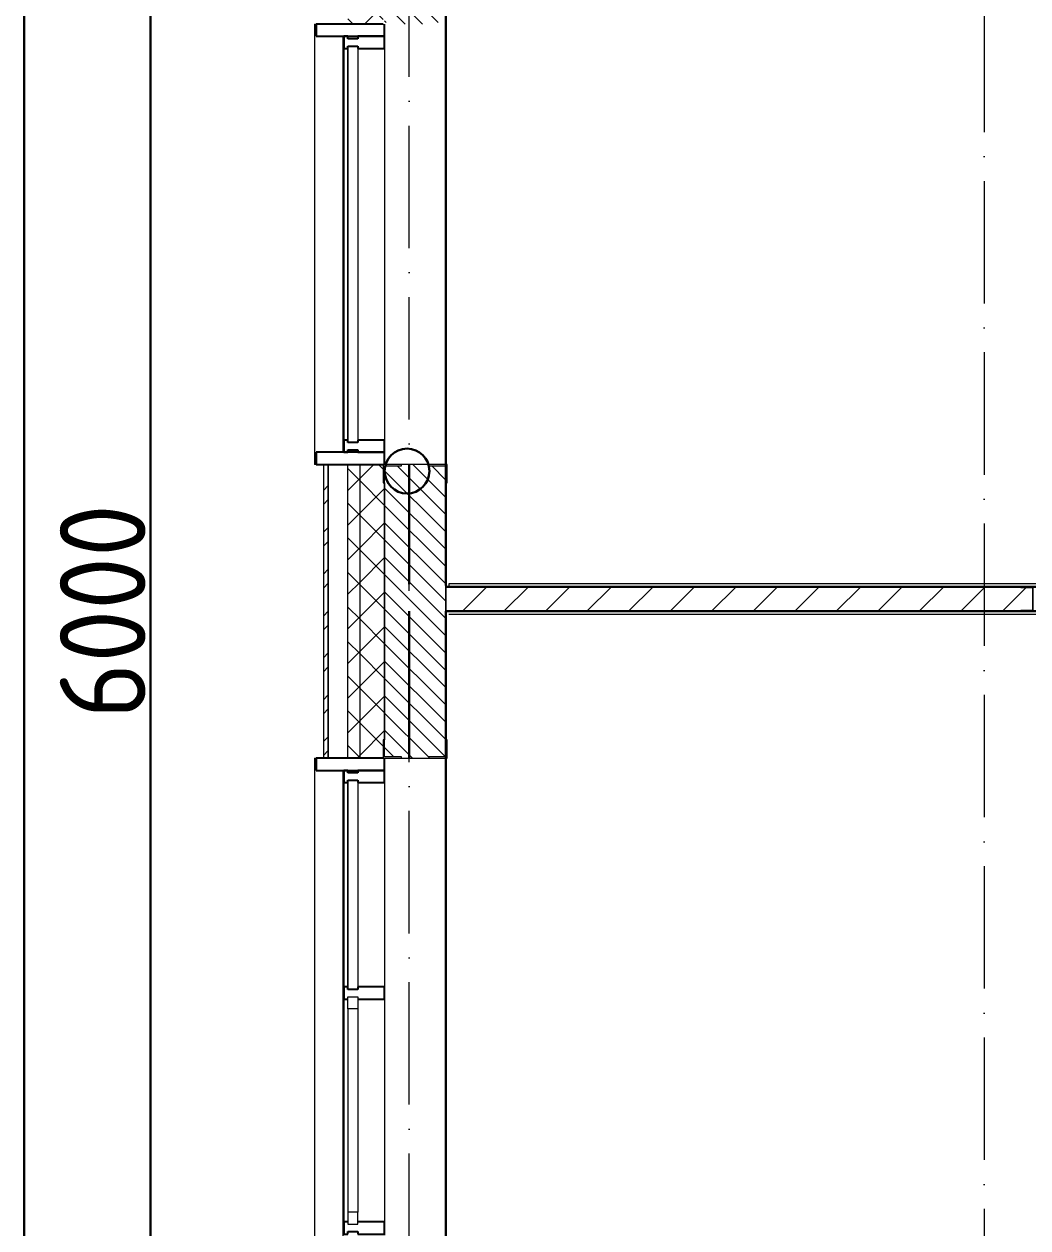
# Model space of a CAD drawing. Header units: millimetres. Extents: x -213536 to 1564669, y -45299 to 942238.
# Drawn here: x 429119 to 433220, y 454015 to 458935 of the extents above; entities that cross this region are included whole.
import ezdxf

# ---------------------------------------------------------------- set-up
doc = ezdxf.new("R2010")
doc.units = ezdxf.units.MM
doc.linetypes.add('50_200_ШТРИХ_1Т_ш5_п1_п1_', pattern=[700, 500, -100, 0, -100])
doc.linetypes.add('Штрих короткий', pattern=[300, 150, -150])
for name, color, linetype, lineweight in [('0-1', 7, 'Continuous', 5), ('0-2', 7, 'Continuous', 9), ('2) ПГП 4м', 4, 'Continuous', 30), ('2.1) ПГП окна 2.8 м', 5, 'Continuous', 30), ('3) ЖБ 4м', 3, 'Continuous', 30), ('3.1) ЖБ окна 1.2 м', 102, 'Continuous', 30), ('5) Швы', 2, 'Continuous', 30), ('Импосты витража', 7, 'Continuous', 9), ('Импосты витража-1', 7, 'Continuous', 25), ('Каркас_Импост', 7, 'Continuous', 13), ('Обобщенные модели', 7, 'Continuous', 9), ('Общие ребра', 7, 'Continuous', 9), ('Окна', 7, 'Continuous', 9), ('Оси-2', 7, '50_200_ШТРИХ_1Т_ш5_п1_п1_', 9), ('Остекление-1', 7, 'Continuous', 9), ('Перемычка-1', 7, 'Штрих короткий', 9), ('Размеры', 7, 'Continuous', 15), ('Стены', 7, 'Continuous', 9), ('Стены-1', 7, 'Continuous', 13), ('Штриховка разреза-1', 7, 'Continuous', 9)]:
    doc.layers.add(name, color=color, linetype=linetype, lineweight=lineweight)
doc.layers.add('Каркас_Импост-2', color=7, linetype='Continuous', lineweight=9, true_color=0xaaaaaa)
doc.layers.get('0-2').off()
doc.styles.add('СПДС', font='isocpeur.ttf', dxfattribs={"width": 0.9})
doc.dimstyles.new('Размера А3', dxfattribs={"dimtxt": 200, "dimasz": 100, "dimexe": 70, "dimexo": 100, "dimgap": 20, "dimtad": 1, "dimdec": 0, "dimrnd": 10, "dimzin": 0, "dimdsep": 46, "dimtxsty": 'СПДС', "dimblk": 'ARROWHEAD_6', "dimcen": 1, "dimclrd": 256, "dimclre": 256, "dimclrt": 256, "dimazin": 0, "dimtfac": 1, "dimtdec": 0, "dimtmove": 2, "dimatfit": 3, "dimfxl": 1, "dimtolj": 1, "dimtzin": 0, "dimarcsym": 0})
pattern_1 = [(45, (0, 0), (-70.71068, 70.71068), []), (135, (0, 0), (-70.71068, -70.71068), [])]

# ---------------------------------------------------------------- blocks, each defined once
blk = doc.blocks.new('ARROWHEAD_6')
at = {"color": 0, "linetype": 'Continuous'}
for p, q in [((-0.5, -0.5), (0.5, 0.5)), ((0, 0), (-1, 0))]:
    blk.add_line(p, q, dxfattribs=at)
blk = doc.blocks.new('*D4697')
at = {"layer": 'Defpoints', "color": 0, "transparency": 16777216}
for p in [(429529.1, 459535.4), (429635.2, 459535.4), (429529.1, 453535.4)]:
    blk.add_point(p, dxfattribs=at)
at = {"layer": 'Размеры', "lineweight": -2, "transparency": 16777216}
for p, q in [((429629.1, 459535.4), (429705.2, 459535.4)), ((429635.2, 453635.4), (429635.2, 459435.4)), ((429629.1, 453535.4), (429705.2, 453535.4))]:
    blk.add_line(p, q, dxfattribs=at)
at = {"layer": 'Размеры', "lineweight": -2, "transparency": 16777216, "xscale": 100, "yscale": 100, "zscale": 100}
for p, rotation in [((429635.2, 459535.4), 90), ((429635.2, 453535.4), 270)]:
    blk.add_blockref('ARROWHEAD_6', p, dxfattribs=dict(at, rotation=rotation))
at = {"layer": 'Размеры', "transparency": 16777216, "insert": (429440.2, 456535.4), "char_height": 350, "width": 2.488, "attachment_point": 5, "rotation": 90, "style": 'СПДС'}
blk.add_mtext('\\A1;6000', dxfattribs=at)
blk = doc.blocks.new('*D4702')
at = {"layer": 'Defpoints', "color": 0, "transparency": 16777216}
for p in [(429013.2, 474685.4), (429119.2, 474685.4), (429013.2, 425235.4)]:
    blk.add_point(p, dxfattribs=at)
at = {"layer": 'Размеры', "lineweight": -2, "transparency": 16777216}
for p, q in [((429113.2, 474685.4), (429189.2, 474685.4)), ((429119.2, 425335.4), (429119.2, 474585.4)), ((429113.2, 425235.4), (429189.2, 425235.4))]:
    blk.add_line(p, q, dxfattribs=at)
at = {"layer": 'Размеры', "lineweight": -2, "transparency": 16777216, "xscale": 100, "yscale": 100, "zscale": 100}
for p, rotation in [((429119.2, 474685.4), 90), ((429119.2, 425235.4), 270)]:
    blk.add_blockref('ARROWHEAD_6', p, dxfattribs=dict(at, rotation=rotation))
at = {"layer": 'Размеры', "transparency": 16777216, "insert": (428924.2, 449960.4), "char_height": 350, "width": 3.261, "attachment_point": 5, "rotation": 90, "style": 'СПДС'}
blk.add_mtext('\\A1;49450', dxfattribs=at)
blk = doc.blocks.new('Проем_Дверь_Прямоугольный - 2150х2700h_витражные проемы-27177106-АИ2_03_План отделки стен 3-го этажа _Часть 2_')
at = {"layer": 'Перемычка-1'}
for p, q in [((1075, 125), (-1075, 125)), ((1075, -125), (-1075, -125))]:
    blk.add_line(p, q, dxfattribs=at)
blk = doc.blocks.new('Проем_Дверь_Прямоугольный - 1800х2700h_оконные проемы-25805030-АИ2_03_План отделки стен 3-го этажа _Часть 2_')
at = {"layer": 'Перемычка-1'}
for p, q in [((900, 125), (-900, 125)), ((900, -125), (-900, -125))]:
    blk.add_line(p, q, dxfattribs=at)
blk = doc.blocks.new('PNS_Панель прямоугольная1 - Нр_Стекло - 40мм-25293744-АИ2_03_План отделки стен 3-го этажа _Часть 2_')
at = {"layer": 'Остекление-1'}
for p, q in [((-800, 40), (800, 40)), ((-810, 0), (810, 0)), ((800, 0), (-800, 0))]:
    blk.add_line(p, q, dxfattribs=at)
blk = doc.blocks.new('Прямоугольный импост - Импост структурный с накладкой - 150мм-25651488-АИ2_03_План отделки стен 3-го этажа _Часть 2_')
at = {"layer": 'Импосты витража'}
for p, q in [((41650, -100), (43250, -100)), ((41650, -267), (43250, -267))]:
    blk.add_line(p, q, dxfattribs=at)
blk = doc.blocks.new('Прямоугольный импост - Импост структурный с накладкой - 150мм-25651501-АИ2_03_План отделки стен 3-го этажа _Часть 2_')
at = {"layer": 'Импосты витража-1'}
for p, q in [((-25, 0), (-25, 17)), ((-25, 17), (25, 17)), ((-15, 0), (-25, 0)), ((-15, -40), (-15, 0)), ((25, 0), (15, 0)), ((15, 0), (15, -40)), ((25, 17), (25, 0)), ((-25, -150), (-25, -40)), ((-25, -40), (-15, -40)), ((15, -40), (25, -40)), ((25, -40), (25, -150)), ((25, -150), (-25, -150))]:
    blk.add_line(p, q, dxfattribs=at)
blk = doc.blocks.new('Прямоугольный импост - Откос НВФ_50х280 мм-25995271-АИ2_03_План отделки стен 3-го этажа _Часть 2_')
at = {"layer": 'Импосты витража-1'}
for p, q in [((-50, 130), (0, 130)), ((-50, -150), (-50, 130)), ((0, 130), (0, -144)), ((0, -150), (-50, -150))]:
    blk.add_line(p, q, dxfattribs=at)
blk = doc.blocks.new('Прямоугольный импост - Откос НВФ_50х280 мм-25995273-АИ2_03_План отделки стен 3-го этажа _Часть 2_')
at = {"layer": 'Импосты витража-1'}
for p, q in [((0, 130), (-50, 130)), ((-50, 130), (-50, -150)), ((0, -144), (0, 130)), ((-50, -150), (0, -150))]:
    blk.add_line(p, q, dxfattribs=at)
blk = doc.blocks.new('Фахверк_СКБ_Уголок - 250_2700-27497298-АИ2_03_План отделки стен 3-го этажа _Часть 2_')
at = {"layer": 'Обобщенные модели'}
for p, q in [((200, 181), (125, 181)), ((125, 181), (125, 106)), ((131, 106), (131, 175)), ((131, 175), (200, 175)), ((200, 175), (200, 181)), ((125, 106), (131, 106)), ((131, -6), (125, -6)), ((125, -6), (125, -81)), ((131, -75), (131, -6)), ((125, -81), (200, -81)), ((200, -75), (131, -75)), ((200, -81), (200, -75))]:
    blk.add_line(p, q, dxfattribs=at)
blk = doc.blocks.new('PNS_Панель прямоугольная1 - Нр_Стекло - 40мм-28068333-АИ2_03_План отделки стен 3-го этажа _Часть 2_')
at = {"layer": 'Остекление-1'}
for p, q in [((-417.5, 40), (417.5, 40)), ((-427.5, 0), (427.5, 0)), ((417.5, 0), (-417.5, 0))]:
    blk.add_line(p, q, dxfattribs=at)
blk = doc.blocks.new('PNS_Панель прямоугольная2 - Нр_Стекло - 40мм-28151954-АИ2_03_План отделки стен 3-го этажа _Часть 2_')
at = {"layer": 'Каркас_Импост'}
for p, q in [((-465, 0), (-465, 40)), ((-465, 40), (-415, 40)), ((-415, 40), (-415, 0)), ((465, 40), (415, 40)), ((415, 40), (415, 0)), ((465, 0), (465, 40)), ((-415, 0), (-465, 0)), ((415, 0), (465, 0))]:
    blk.add_line(p, q, dxfattribs=at)
at = {"layer": 'Каркас_Импост-2'}
for p, q in [((-415, 40), (415, 40)), ((-415, 0), (415, 0))]:
    blk.add_line(p, q, dxfattribs=at)
blk = doc.blocks.new('Прямоугольный импост - Импост структурный с накладкой - 150мм-28072255-АИ2_03_План отделки стен 3-го этажа _Часть 2_')
at = {"layer": 'Импосты витража'}
for p, q in [((47650, -100), (48485, -100)), ((47650, -267), (48485, -267))]:
    blk.add_line(p, q, dxfattribs=at)
blk = doc.blocks.new('Прямоугольный импост - Импост структурный с накладкой - 150мм-28072245-АИ2_03_План отделки стен 3-го этажа _Часть 2_')
at = {"layer": 'Импосты витража'}
for p, q in [((48535, -100), (49445, -100)), ((48535, -267), (49445, -267))]:
    blk.add_line(p, q, dxfattribs=at)
blk = doc.blocks.new('Прямоугольный импост - Импост структурный с накладкой - 150мм-28072247-АИ2_03_План отделки стен 3-го этажа _Часть 2_')
at = {"layer": 'Импосты витража-1'}
for p, q in [((-25, 0), (-25, 17)), ((-25, 17), (25, 17)), ((-15, 0), (-25, 0)), ((-15, -40), (-15, 0)), ((25, 0), (15, 0)), ((15, 0), (15, -40)), ((25, 17), (25, 0)), ((-25, -150), (-25, -40)), ((-25, -40), (-15, -40)), ((15, -40), (25, -40)), ((25, -40), (25, -150)), ((25, -150), (-25, -150))]:
    blk.add_line(p, q, dxfattribs=at)
blk = doc.blocks.new('Прямоугольный импост - Импост структурный с накладкой - 150мм-V191-АИ2_03_План отделки стен 3-го этажа _Часть 2_')
at = {"layer": 'Импосты витража-1'}
for p, q in [((-25, 0), (-25, 17)), ((-25, 17), (25, 17)), ((-15, 0), (-25, 0)), ((-15, -40), (-15, 0)), ((25, 17), (25, 0)), ((-25, -150), (-25, -40)), ((-25, -40), (-15, -40)), ((25, -40), (25, -150)), ((25, -150), (-25, -150))]:
    blk.add_line(p, q, dxfattribs=at)
blk = doc.blocks.new('Прямоугольный импост - Импост структурный с накладкой - 150мм-V192-АИ2_03_План отделки стен 3-го этажа _Часть 2_')
at = {"layer": 'Импосты витража-1'}
for p, q in [((-25, 0), (-25, 17)), ((-25, 17), (25, 17)), ((25, 0), (15, 0)), ((15, 0), (15, -40)), ((25, 17), (25, 0)), ((-25, -150), (-25, -40)), ((15, -40), (25, -40)), ((25, -40), (25, -150)), ((25, -150), (-25, -150))]:
    blk.add_line(p, q, dxfattribs=at)
blk = doc.blocks.new('Прямоугольный импост - Откос НВФ_50х280 мм-V194-АИ2_03_План отделки стен 3-го этажа _Часть 2_')
at = {"layer": 'Импосты витража-1'}
for p, q in [((0, 130), (-50, 130)), ((-50, 130), (-50, -150)), ((0, -144), (0, 130)), ((-50, -150), (0, -150))]:
    blk.add_line(p, q, dxfattribs=at)
blk = doc.blocks.new('154_Фахверк_СКБ_Швеллер - Тип_100_3960-28318856-АИ2_03_План отделки стен 3-го этажа _Часть 2_')
at = {"layer": 'Обобщенные модели'}
for p, q in [((175, 50), (125, 50)), ((125, 50), (125, -50)), ((175, 47), (175, 50)), ((128, 47), (175, 47)), ((128, -47), (128, 47)), ((175, -47), (128, -47)), ((175, -50), (175, -47)), ((125, -50), (175, -50))]:
    blk.add_line(p, q, dxfattribs=at)
blk = doc.blocks.new('Отлив_СКБ - Отлив витража_120_НВФ-V269-АИ2_03_План отделки стен 3-го этажа _Часть 2_')
at = {"layer": 'Окна'}
for p, q in [((0, 113), (0, 120)), ((1800, 120), (0, 120)), ((1800, 120), (1800, 113)), ((50, 2), (1750, 2))]:
    blk.add_line(p, q, dxfattribs=at)
blk = doc.blocks.new('Отлив_СКБ - Отлив витража_120_НВФ-31886035-АИ2_03_План отделки стен 3-го этажа _Часть 2_')
at = {"layer": 'Окна'}
for p, q in [((0, 113), (0, 120)), ((4800, 120), (0, 120)), ((4800, 120), (4800, 113)), ((50, 2), (4750, 2))]:
    blk.add_line(p, q, dxfattribs=at)
blk = doc.blocks.new('0125-Р-ОО-Ш2-АР-о_23_10_2024_rvt-1-АИ2_03_План отделки стен 3-го этажа _Часть 2_')
at = {"layer": 'Штриховка разреза-1'}
h = blk.add_hatch(dxfattribs=at)
h.set_pattern_fill('FP_81', color=256, style=0, pattern_type=2)
h.set_pattern_definition(pattern_1)
h.paths.add_polyline_path([(-250, 30700), (-200, 30700), (-200, 31900), (-250, 31900), (-250, 30974.4)], flags=0)
h.paths.add_polyline_path([(-200, 33700), (-200, 34050), (-250, 34050), (-250, 33700)], flags=0)
h = blk.add_hatch(dxfattribs=at)
h.set_pattern_fill('FP_81', color=256, style=0, pattern_type=2)
h.set_pattern_definition(pattern_1)
h.paths.add_polyline_path([(-200, 30700), (-106, 30700), (-106, 30775), (-100, 30775), (-100, 31825), (-106, 31825), (-106, 31900), (-200, 31900), (-200, 30706)], flags=0)
h.paths.add_polyline_path([(-200, 33700), (-106, 33700), (-106, 33775), (-100, 33775), (-100, 34050), (-200, 34050), (-200, 33706)], flags=0)
h = blk.add_hatch(dxfattribs=at)
h.set_pattern_fill('FP_1', color=256, style=0, pattern_type=2)
h.set_pattern_definition([(135, (0, 0), (-35.35534, -35.35534), [])])
h.paths.add_polyline_path([(81, 25550), (150, 25550), (150, 25894), (81, 25894), (81, 25900), (-31, 25900), (-31, 25894), (-100, 25894), (-100, 25550)], flags=0)
h.paths.add_polyline_path([(81, 30700), (81, 30706), (150, 30706), (150, 31894), (81, 31894), (81, 31900), (-31, 31900), (-31, 31894), (-100, 31894), (-100, 30706), (-31, 30706), (-31, 30700)], flags=0)
h.paths.add_polyline_path([(81, 33700), (81, 33706), (150, 33706), (150, 34050), (-100, 34050), (-100, 33706), (-31, 33706), (-31, 33700)], flags=0)
h = blk.add_hatch(dxfattribs=at)
h.set_pattern_fill('FP_80', color=256, style=0, pattern_type=2)
h.set_pattern_definition([(45, (0, 0), (-85.5366, 85.5366), []), (45, (57.02, 0), (-85.5366, 85.5366), [])])
h.paths.add_polyline_path([(-330.3, 30700), (-330, 30700), (-330.3, 31900), (-350, 31900), (-350, 30700)], flags=0)
h.paths.add_polyline_path([(-330, 33700), (-330.3, 33880), (-350, 33880), (-350, 33700), (-330.3, 33700)], flags=0)
h = blk.add_hatch(dxfattribs=at)
h.set_pattern_fill('FP_3', color=256, style=0, pattern_type=2)
h.set_pattern_definition([(45, (0, 0), (-84.8528, 84.8528), [])])
h.paths.add_polyline_path([(7125.7, 31300), (7200, 31300), (7200, 31400), (7046, 31400), (7046, 31392.4), (7004.5, 31392.4), (7004.5, 31307.6), (7046, 31307.6), (7046, 31300)], flags=0)
h.paths.add_polyline_path([(5050, 31300), (5804, 31300), (5804, 31307.6), (5845.5, 31307.6), (5845.5, 31392.4), (5804, 31392.4), (5804, 31400), (2550, 31400), (2550, 31300), (4950, 31300)], flags=0)
h.paths.add_polyline_path([(2500, 31300), (2500, 31303), (2547, 31303), (2547, 31397), (2500, 31397), (2500, 31400), (150, 31400), (150, 31300), (1533.7, 31300)], flags=0)
at = {"layer": 'Общие ребра'}
for p, q in [((-330, 31900), (-330, 30700)), ((-330, 30700), (-330, 31900)), ((-250, 30700), (-250, 31900)), ((-200, 30700), (-200, 31900)), ((-100, 31825), (-100, 30775)), ((-100, 30775), (-100, 31825))]:
    blk.add_line(p, q, dxfattribs=at)
at = {"layer": 'Стены'}
for p, q in [((150, 33700), (150, 31900)), ((150, 30700), (150, 28562))]:
    blk.add_line(p, q, dxfattribs=at)
at = {"layer": 'Стены-1'}
for p, q in [((-350, 31900), (-350, 30700)), ((-330, 31900), (-350, 31900)), ((-106, 31900), (-330, 31900)), ((81, 31900), (-31, 31900)), ((150, 30775), (150, 31825)), ((2500, 31400), (150, 31400)), ((150, 31400), (150, 31300)), ((150, 31300), (2500, 31300)), ((-350, 30700), (-330, 30700)), ((-330, 30700), (-106, 30700)), ((-31, 30700), (81, 30700))]:
    blk.add_line(p, q, dxfattribs=at)
at = {"layer": '0-2'}
for name, p, rotation in [('Отлив_СКБ - Отлив витража_120_НВФ-V269-АИ2_03_План отделки стен 3-го этажа _Часть 2_', (-267, 31900), 90), ('Прямоугольный импост - Откос НВФ_50х280 мм-25995273-АИ2_03_План отделки стен 3-го этажа _Часть 2_', (-250, 33700), 89.99999999999847), ('Проем_Дверь_Прямоугольный - 1800х2700h_оконные проемы-25805030-АИ2_03_План отделки стен 3-го этажа _Часть 2_', (25, 32800), 89.99999999999991), ('PNS_Панель прямоугольная1 - Нр_Стекло - 40мм-25293744-АИ2_03_План отделки стен 3-го этажа _Часть 2_', (-250, 32800), 269.9999999999985), ('Прямоугольный импост - Импост структурный с накладкой - 150мм-25651488-АИ2_03_План отделки стен 3-го этажа _Часть 2_', (0, 75250), 269.9999999999994), ('Фахверк_СКБ_Уголок - 250_2700-27497298-АИ2_03_План отделки стен 3-го этажа _Часть 2_', (-25, 32025), 269.9999999999999), ('154_Фахверк_СКБ_Швеллер - Тип_100_3960-28318856-АИ2_03_План отделки стен 3-го этажа _Часть 2_', (2675, 31350), 180), ('Фахверк_СКБ_Уголок - 250_2700-27497298-АИ2_03_План отделки стен 3-го этажа _Часть 2_', (75, 30575), 89.99999999999991), ('Отлив_СКБ - Отлив витража_120_НВФ-31886035-АИ2_03_План отделки стен 3-го этажа _Часть 2_', (-267, 25900), 90), ('Прямоугольный импост - Откос НВФ_50х280 мм-V194-АИ2_03_План отделки стен 3-го этажа _Часть 2_', (-250, 30700), 89.99999999999874), ('Проем_Дверь_Прямоугольный - 2150х2700h_витражные проемы-27177106-АИ2_03_План отделки стен 3-го этажа _Часть 2_', (25, 29625), 89.99999999999991), ('PNS_Панель прямоугольная1 - Нр_Стекло - 40мм-28068333-АИ2_03_План отделки стен 3-го этажа _Часть 2_', (-250, 30182.5), 269.9999999999987), ('Прямоугольный импост - Импост структурный с накладкой - 150мм-28072255-АИ2_03_План отделки стен 3-го этажа _Часть 2_', (0, 78250), 270.0000000000001), ('PNS_Панель прямоугольная2 - Нр_Стекло - 40мм-28151954-АИ2_03_План отделки стен 3-го этажа _Часть 2_', (-250, 29260), 269.9999999999987), ('Прямоугольный импост - Импост структурный с накладкой - 150мм-28072245-АИ2_03_План отделки стен 3-го этажа _Часть 2_', (0, 78250), 270.0000000000001)]:
    blk.add_blockref(name, p, dxfattribs=dict(at, rotation=rotation))
at = {"layer": '0-2', "extrusion": (0, 0, -1)}
for name, p, rotation in [('Прямоугольный импост - Импост структурный с накладкой - 150мм-25651501-АИ2_03_План отделки стен 3-го этажа _Часть 2_', (250, 33625), 270.0000000000015), ('Прямоугольный импост - Импост структурный с накладкой - 150мм-25651501-АИ2_03_План отделки стен 3-го этажа _Часть 2_', (250, 31975), 270.0000000000015), ('Прямоугольный импост - Откос НВФ_50х280 мм-25995271-АИ2_03_План отделки стен 3-го этажа _Часть 2_', (250, 31900), 270.0000000000015), ('Прямоугольный импост - Импост структурный с накладкой - 150мм-28072247-АИ2_03_План отделки стен 3-го этажа _Часть 2_', (250, 30625), 270.0000000000013), ('Прямоугольный импост - Импост структурный с накладкой - 150мм-V191-АИ2_03_План отделки стен 3-го этажа _Часть 2_', (250, 29740), 270.0000000000013), ('Прямоугольный импост - Импост структурный с накладкой - 150мм-V192-АИ2_03_План отделки стен 3-го этажа _Часть 2_', (250, 28780), 270.0000000000013)]:
    blk.add_blockref(name, p, dxfattribs=dict(at, rotation=rotation))
blk = doc.blocks.new('3этНиз')
at = {"layer": 'Общие ребра'}
blk.add_line((430854.1, 456647.4), (430854.1, 456635.4), dxfattribs=at)
at = {"layer": 'Стены-1'}
for p, q in [((437880.1, 456647.4), (430854.1, 456647.4)), ((430854.1, 456635.4), (433192.1, 456635.4)), ((433192.1, 456535.4), (430842.1, 456535.4)), ((430842.1, 456535.4), (430842.1, 456523.4)), ((430854.1, 456523.4), (435630.1, 456523.4))]:
    blk.add_line(p, q, dxfattribs=at)
at = {"layer": '0-1'}
blk.add_blockref('0125-Р-ОО-Ш2-АР-о_23_10_2024_rvt-1-АИ2_03_План отделки стен 3-го этажа _Часть 2_', (430692.1, 425235.4), dxfattribs=at)
blk = doc.blocks.new('Ось 3 этаж')
at = {"layer": 'Оси-2'}
for p, q in [((430692.1, 423014.8), (430692.1, 477896.8)), ((433042.1, 477896.8), (433042.1, 423014.8))]:
    blk.add_line(p, q, dxfattribs=at)
at = {"layer": 'Размеры'}
for base, p1, p2, picture, middle in [((429119.2, 474685.4), (429013.2, 425235.4), (429013.2, 474685.4), '*D4702', (428924.2, 449960.4)), ((429635.2, 459535.4), (429529.1, 453535.4), (429529.1, 459535.4), '*D4697', (429440.2, 456535.4))]:
    dim = blk.add_linear_dim(base=base, p1=p1, p2=p2, angle=90, dimstyle='Размера А3', override={"dimtxt": 350}, dxfattribs=at)
    dim.commit()
    dim.dimension.update_dxf_attribs({"geometry": picture, "text_midpoint": middle})

msp = doc.modelspace()

# ---------------------------------------------------------------- linework, layer by layer
at = {"layer": '2) ПГП 4м'}
for points in [[(430842.1, 456635.4), (437892.1, 456635.4), (437892.1, 457035.4), (438442.1, 457035.4), (438442.1, 459285.4)], [(430842.1, 456535.4), (435642.1, 456535.4), (435642.1, 456085.4), (436342.1, 456086.6), (436342.1, 456535.4), (437892.1, 456535.4), (437892.1, 452935.4), (438442.1, 452935.4), (438442.1, 451035.4), (434492.1, 451035.4), (434492.1, 450635.4), (431092.1, 450635.4)]]:
    msp.add_lwpolyline(points, dxfattribs=at)
at = {"layer": '2.1) ПГП окна 2.8 м'}
for points in [[(430692.1, 457135.4), (430692.1, 456645.9)], [(430692.1, 456536.7), (430692.1, 455935.4)]]:
    msp.add_lwpolyline(points, dxfattribs=at)
at = {"layer": '3.1) ЖБ окна 1.2 м'}
for points in [[(430842.1, 459285.4), (430842.1, 456641.4)], [(430842.1, 456535.4), (430842.1, 453785.4)]]:
    msp.add_lwpolyline(points, dxfattribs=at)
at = {"layer": '5) Швы'}
msp.add_circle((430683.7, 457108.7), 91.6, dxfattribs=at)

# ---------------------------------------------------------------- block references
at = {"color": 5, "lineweight": 30}
msp.add_blockref('Ось 3 этаж', (0, 0), dxfattribs=at)
at = {"layer": '3) ЖБ 4м'}
msp.add_blockref('3этНиз', (0, 0), dxfattribs=at)

doc.saveas('drawing.dxf')
